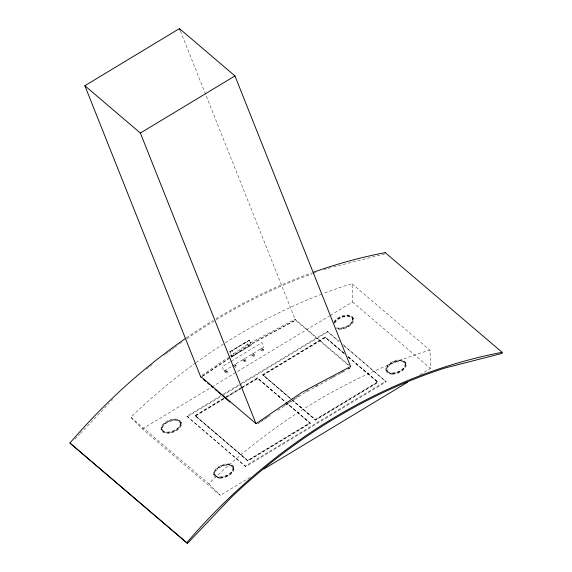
<?xml version="1.0" encoding="UTF-8"?>
<svg xmlns="http://www.w3.org/2000/svg" width="572" height="572" viewBox="0 0 572 572"><rect width="100%" height="100%" fill="white"/><g stroke="black" fill="none" stroke-linecap="round" stroke-linejoin="round"><path stroke-width="0.43" stroke-dasharray="2.86 2.15" d="M74.868 439.253L79.744 434.127M80.359 433.483L109.016 403.339M111.454 400.779L112.605 399.563M250.064 477.363L220.256 495.366L142.335 428.928L130.938 417.388L134.384 413.756A492.656 391.155 -49.5 0 1 195.445 363.07M130.938 417.388L208.859 483.819L212.312 480.194A492.656 391.155 -49.5 0 1 425.589 351.387L430.03 350.25L430.459 368.418L419.755 374.882M233.648 365.279L235.221 364.743L236.515 365.944L236.3 367.052L235.249 367.689M234.62 366.109L236.193 365.572M201.959 375.325L228.335 357.357M229.065 356.856L246.646 344.88L295.088 319.197L349.256 365.379M202.352 376.297L230.187 357.328M230.916 356.835L247.032 345.853L295.474 320.17L348.963 365.773M268.125 416.645L257.872 423.63L270.406 415.358M284.241 405.662L300.357 394.687M202.359 376.319L230.359 357.779M231.102 357.285L247.311 346.553L295.474 320.17L295.088 319.197M277.777 410.481L302.831 393.886L344.78 370.913M229.837 351.687L249.363 340.183L251.287 345.023L231.96 356.692L229.837 351.687L231.96 356.692M230.037 351.859L249.363 340.183M231.767 356.528L251.287 345.023M230.323 361.733L222.058 366.723L223.838 371.199L231.353 366.659M231.081 361.275L261.904 342.657L263.685 347.132L232.103 366.202M142.335 428.928L211.125 387.387M211.89 386.922L329.601 315.83M330.366 315.372L352.531 301.987L352.109 283.812L347.662 284.949A492.656 391.155 -49.5 0 0 322.858 293.679M343.093 344.637L386.157 381.789L245.588 466.68L186.887 416.209L222.794 394.523M223.559 394.065L240.369 383.912M241.134 383.454L327.463 331.317L339.01 341.162M187.144 416.852L221.521 396.096M222.286 395.631L327.72 331.96L339.947 342.385M242.249 387.037L257.457 377.842L310.317 423.337L247.933 461.011L195.081 415.515L225.511 397.14M226.269 396.682L241.484 387.494M289.961 398.305L262.734 374.66L325.111 336.987L343.994 353.088M224.117 398.384L195.209 415.837L247.805 460.682L310.188 423.015L285.914 402.316M224.875 397.926L240.855 388.274M241.613 387.816L257.586 378.171L285.235 401.737M195.338 416.166L223.488 399.163M226.526 397.326L240.984 388.595M241.742 388.138L257.715 378.492L285.364 402.066M262.991 375.303L325.368 337.637L344.923 354.304M195.081 415.515L247.683 460.36L310.06 422.687M292.406 399.957L315.329 419.505L377.713 381.831L377.963 382.482L315.587 420.148L292.657 400.6M186.887 416.209L245.331 466.037L385.9 381.138M347.89 369.205L350.993 367.503L347.869 369.162M305.677 391.527L308.022 390.29M315.05 386.558L318.962 384.491M331.46 377.863L336.15 375.375M340.84 372.894L343.179 371.65M234.277 366.859L235.328 366.223L235.221 364.743M328.185 268.339L331.882 267.396M333.49 266.981L385.221 253.739M262.455 348.291L260.882 348.827L260.668 349.935L261.969 351.137L263.542 350.6L263.749 349.492L262.455 348.291L262.562 349.771L260.989 350.307M263.427 349.12L261.854 349.656L261.969 351.137M253.496 353.703L252.402 353.803L251.709 355.348L253.003 356.549L254.576 356.013L254.79 354.905L253.496 353.703L253.603 355.183L252.03 355.72M254.468 354.533L252.895 355.069L253.003 356.549M244.709 359.009L243.615 359.109L242.921 360.653L244.223 361.854L245.796 361.318L246.003 360.21L244.709 359.009L244.816 360.489L243.243 361.025M245.681 359.838L244.108 360.374L244.223 361.854M226.262 370.156L224.689 370.692L224.474 371.8L225.768 373.001L227.341 372.465L227.556 371.357L226.262 370.156L226.369 371.628L224.796 372.165M227.234 370.985L225.661 371.521L225.768 373.001M352.109 283.812L430.03 350.25M352.531 301.987L430.459 368.418M344.029 345.867L386.157 381.789M348.041 356.535L377.713 381.831M344.122 353.41L325.239 337.308L262.863 374.982L291.856 399.706M348.169 356.856L377.835 382.153L315.458 419.827L292.528 400.278M348.298 357.178L377.963 382.482M262.734 374.66L291.727 399.385M286.043 402.638L310.317 423.337M208.859 483.819L220.256 495.366M405.841 363.299A10.546 5.913 -21.7 0 1 391.892 373.344A10.546 5.913 -21.7 0 1 389.882 363.184A10.546 5.913 -21.7 0 1 405.841 363.299L406.177 364.099M405.098 363.728A9.681 5.427 -21.7 0 1 392.285 372.958A9.681 5.427 -21.7 0 1 390.433 363.62A9.681 5.427 -21.7 0 1 405.098 363.728L405.362 364.371M386.772 369.812L387.029 370.456M385.893 369.92L386.214 370.727M353.253 318.454L353.575 319.255M352.509 318.883L352.76 319.526M327.463 331.317L327.72 331.96M325.111 336.987L325.368 337.637M180.43 31.088L295.474 320.17M315.329 419.505L315.587 420.148M249.17 340.018L251.094 344.852M248.584 346.253L246.804 341.784L232.211 350.6L233.984 355.069M257.457 377.842L257.715 378.492M247.683 460.36L247.933 461.011M245.331 466.037L245.588 466.68M233.641 467.295A10.546 5.913 -21.7 0 1 219.691 477.341A10.546 5.913 -21.7 0 1 217.682 467.181A10.546 5.913 -21.7 0 1 233.641 467.295L233.977 468.096M232.89 467.724A9.681 5.427 -21.7 0 1 220.084 476.955A9.681 5.427 -21.7 0 1 218.232 467.624A9.681 5.427 -21.7 0 1 232.89 467.724L233.162 468.368M214.572 473.809L214.829 474.453M213.692 473.916L214.014 474.724M181.045 422.451A10.546 5.913 -21.7 0 1 167.095 432.496A10.546 5.913 -21.7 0 1 165.086 422.336A10.546 5.913 -21.7 0 1 181.045 422.451L181.374 423.251A10.546 5.913 -21.7 0 1 167.417 433.304A10.546 5.913 -21.7 0 1 165.401 423.144A10.546 5.913 -21.7 0 1 181.367 423.259M180.294 422.88A9.681 5.427 -21.7 0 1 167.482 432.11A9.681 5.427 -21.7 0 1 165.637 422.779A9.681 5.427 -21.7 0 1 180.294 422.88L180.559 423.523A9.681 5.427 -21.7 0 1 167.739 432.754A9.681 5.427 -21.7 0 1 165.894 423.423A9.681 5.427 -21.7 0 1 180.552 423.53M161.969 428.964L162.226 429.608M161.09 429.072L161.411 429.879M186.35 337.873A493.143 391.534 -49.5 0 1 212.97 320.549M215.966 318.726A493.143 391.534 -49.5 0 1 311.497 272.944M146.432 369.283A492.656 391.155 -49.5 0 1 149.199 367.017M149.893 366.459A492.656 391.155 -49.5 0 1 153.36 363.656M163.871 355.448A492.656 391.155 -49.5 0 1 165.279 354.375M165.987 353.839A492.656 391.155 -49.5 0 1 168.111 352.245M168.819 351.708A492.656 391.155 -49.5 0 1 170.956 350.121M171.671 349.599A492.656 391.155 -49.5 0 1 173.809 348.019M174.524 347.497A492.656 391.155 -49.5 0 1 178.836 344.387M179.558 343.872A492.656 391.155 -49.5 0 1 181.724 342.335M186.808 338.788A492.656 391.155 -49.5 0 1 312.462 273.709M313.292 273.409A492.656 391.155 -49.5 0 1 315.773 272.529M324.045 269.698A492.656 391.155 -49.5 0 1 326.526 268.876M196.16 362.548A492.656 391.155 -49.5 0 1 224.667 343.221M225.411 342.75A492.656 391.155 -49.5 0 1 322.029 294.001M334.727 323.316A9.681 5.427 -21.7 0 1 348.327 316.445A9.681 5.427 -21.7 0 1 350.014 324.996A9.681 5.427 -21.7 0 1 335.542 327.434M334.47 322.672A9.681 5.427 -21.7 0 1 346.997 315.737A9.681 5.427 -21.7 0 1 351.244 322.801A9.681 5.427 -21.7 0 1 337.602 327.878M334.248 322.73A10.546 5.913 -21.7 0 1 348.169 315.851A10.546 5.913 -21.7 0 1 352.03 323.738A10.546 5.913 -21.7 0 1 337.351 329.057M333.934 321.929A10.546 5.913 -21.7 0 1 347.847 315.05A10.546 5.913 -21.7 0 1 351.716 322.937A10.546 5.913 -21.7 0 1 337.03 328.249M220.334 477.599A9.681 5.427 -21.7 0 0 233.147 468.375A9.681 5.427 -21.7 0 0 218.49 468.268A9.681 5.427 -21.7 0 0 220.334 477.599M220.013 478.149A10.546 5.913 -21.7 0 0 233.962 468.103A10.546 5.913 -21.7 0 0 218.003 467.989A10.546 5.913 -21.7 0 0 220.013 478.149M392.542 373.602A9.681 5.427 -21.7 0 0 405.348 364.378A9.681 5.427 -21.7 0 0 390.69 364.271A9.681 5.427 -21.7 0 0 392.542 373.602M392.213 374.152A10.546 5.913 -21.7 0 0 406.163 364.107A10.546 5.913 -21.7 0 0 390.204 363.992A10.546 5.913 -21.7 0 0 392.213 374.152"/><path stroke-width="0.86" d="M185.621 338.381A493.143 391.534 -49.5 0 0 69.92 443.05L187.487 543.4L231.789 496.803A492.656 391.155 -49.5 0 1 445.066 367.996L502.109 353.389L502.08 352.266L385.192 252.609M200.886 377.298L84.856 85.728L179.444 28.6L234.963 75.933L350.665 366.681M84.856 85.728L140.376 133.061L234.963 75.933M263.828 469.054L407.529 382.268M350.607 366.53L302.166 392.213L256.02 423.659L200.493 376.319M203.589 379.608L205.627 381.338M207.657 383.068L209.688 384.799M211.039 385.957L213.07 387.687M215.101 389.418L217.131 391.148M218.49 392.306L221.2 394.616M222.551 395.767L230.001 402.116M69.891 443.028L187.487 543.4M179.444 28.6L180.101 30.259M140.376 133.061L256.077 423.802M186.801 542.706A493.143 391.534 -49.5 0 1 502.08 352.302M313.156 272.343A493.143 391.534 -49.5 0 1 385.192 252.645"/></g></svg>
